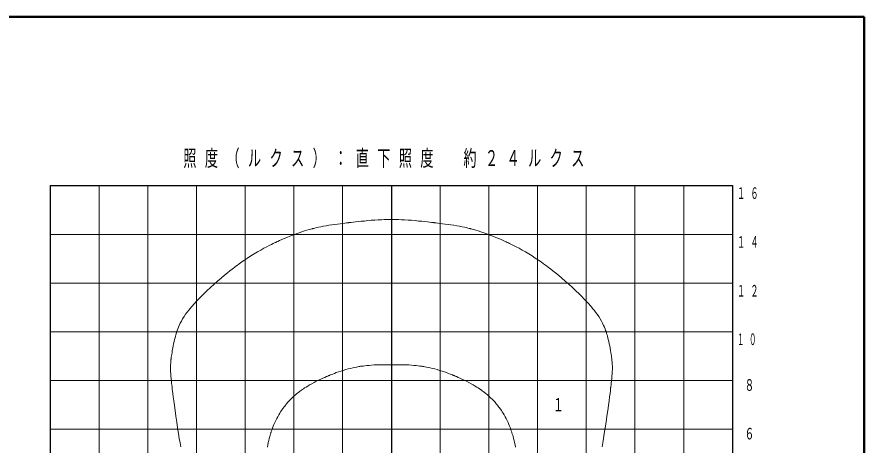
# Model space of a CAD drawing. Units: millimetres on the paper, scale 1:30. Extents: x 895 to 1260, y -330 to -40.
# Drawn here: x 1144 to 1260, y -98.7 to -40 of the extents above; entities that cross this region are included whole.
import ezdxf
from ezdxf.enums import TextEntityAlignment as Align

# ---------------------------------------------------------------- set-up
doc = ezdxf.new("R2010")
doc.units = ezdxf.units.MM
doc.layers.add('1_300', color=7, linetype='Continuous', lineweight=13)
doc.layers.add('NAKAMURA図枠', color=7, linetype='Continuous', lineweight=13)
doc.styles.add('ＭＳ ゴシック', font='')
doc.styles.get('ＭＳ ゴシック').set_extended_font_data('MS Gothic')

msp = doc.modelspace()

# ---------------------------------------------------------------- linework, layer by layer
at = {"layer": '1_300', "color": 70, "lineweight": 25}
for p, q in [((1148.537, -63.129), (1148.537, -169.917)), ((1241.977, -63.129), (1241.977, -169.917))]:
    msp.add_line(p, q, dxfattribs=at)
at = {"layer": '1_300', "color": 2, "lineweight": 25}
msp.add_line((1148.537, -63.129), (1241.977, -63.129), dxfattribs=at)
at = {"layer": '1_300', "color": 70}
for p, q in [((1155.217, -63.129), (1155.217, -169.917)), ((1161.891, -63.129), (1161.891, -169.917)), ((1168.571, -63.129), (1168.571, -169.917)), ((1175.231, -63.129), (1175.231, -169.917)), ((1181.911, -63.129), (1181.911, -169.917)), ((1188.578, -63.129), (1188.578, -169.917)), ((1201.932, -63.129), (1201.932, -169.917)), ((1208.613, -63.129), (1208.613, -169.917)), ((1215.276, -63.129), (1215.276, -169.917)), ((1221.956, -63.129), (1221.956, -169.917)), ((1228.623, -63.129), (1228.623, -169.917)), ((1235.303, -63.129), (1235.303, -169.917)), ((1148.537, -69.81), (1241.977, -69.81)), ((1148.537, -76.483), (1241.977, -76.483)), ((1148.537, -83.164), (1241.977, -83.164)), ((1148.537, -89.83), (1241.977, -89.83)), ((1148.537, -96.511), (1241.977, -96.511))]:
    msp.add_line(p, q, dxfattribs=at)
at = {"layer": '1_300', "color": 1, "lineweight": 25}
msp.add_line((1195.258, -63.129), (1195.258, -169.917), dxfattribs=at)
at = {"layer": '1_300', "color": 4}
for points in [[(1166.399, -98.913), (1166.315, -98.395), (1166.203, -97.778), (1166.105, -97.078), (1165.979, -96.322), (1165.867, -95.524), (1165.74, -94.725), (1165.642, -93.955), (1165.544, -93.241), (1165.46, -92.61), (1165.376, -92.064), (1165.32, -91.616), (1165.278, -91.28), (1165.25, -91.042), (1165.236, -90.902), (1165.236, -90.86), (1165.222, -90.804), (1165.208, -90.678), (1165.18, -90.468), (1165.152, -90.187), (1165.124, -89.879), (1165.082, -89.557), (1165.054, -89.221), (1165.026, -88.899), (1165.012, -88.591), (1164.998, -88.311), (1164.998, -88.059), (1164.998, -87.835), (1165.012, -87.624), (1165.026, -87.442), (1165.04, -87.288), (1165.054, -87.162), (1165.054, -87.064), (1165.068, -87.008), (1165.068, -86.98), (1165.068, -86.966), (1165.082, -86.91), (1165.096, -86.798), (1165.11, -86.658), (1165.138, -86.476), (1165.166, -86.252), (1165.208, -86), (1165.25, -85.72), (1165.306, -85.412), (1165.362, -85.104), (1165.432, -84.795), (1165.488, -84.487), (1165.558, -84.221), (1165.628, -83.969), (1165.684, -83.759), (1165.726, -83.577), (1165.768, -83.465), (1165.796, -83.381), (1165.796, -83.353), (1165.81, -83.325), (1165.824, -83.255), (1165.867, -83.129), (1165.922, -82.975), (1165.993, -82.765), (1166.091, -82.527), (1166.203, -82.274), (1166.343, -81.994), (1166.497, -81.686), (1166.665, -81.378), (1166.861, -81.07), (1167.071, -80.762), (1167.295, -80.468), (1167.505, -80.188), (1167.701, -79.95), (1167.869, -79.74), (1168.009, -79.585), (1168.093, -79.501), (1168.121, -79.459), (1168.149, -79.431), (1168.233, -79.333), (1168.373, -79.179), (1168.583, -78.955), (1168.85, -78.675), (1169.186, -78.339), (1169.564, -77.947), (1169.998, -77.527), (1170.474, -77.093), (1170.964, -76.644), (1171.455, -76.21), (1171.945, -75.79), (1172.393, -75.412), (1172.799, -75.076), (1173.149, -74.796), (1173.429, -74.586), (1173.625, -74.417), (1173.751, -74.333), (1173.794, -74.291), (1173.835, -74.263), (1173.962, -74.179), (1174.158, -74.025), (1174.424, -73.829), (1174.76, -73.591), (1175.138, -73.325), (1175.558, -73.045), (1176.006, -72.765), (1176.455, -72.485), (1176.917, -72.205), (1177.365, -71.953), (1177.785, -71.714), (1178.177, -71.518), (1178.527, -71.336), (1178.835, -71.182), (1179.073, -71.07), (1179.242, -70.986), (1179.354, -70.93), (1179.382, -70.916), (1179.424, -70.902), (1179.536, -70.846), (1179.704, -70.762), (1179.942, -70.664), (1180.236, -70.524), (1180.572, -70.384), (1180.95, -70.216), (1181.356, -70.048), (1181.777, -69.894), (1182.197, -69.726), (1182.617, -69.586), (1183.009, -69.446), (1183.373, -69.334), (1183.695, -69.236), (1183.975, -69.152), (1184.2, -69.095), (1184.354, -69.053), (1184.452, -69.025), (1184.494, -69.011), (1184.522, -69.011), (1184.62, -68.983), (1184.788, -68.941), (1184.998, -68.885), (1185.278, -68.829), (1185.586, -68.759), (1185.936, -68.703), (1186.314, -68.633), (1186.706, -68.563), (1187.113, -68.507), (1187.505, -68.451), (1187.897, -68.395), (1188.261, -68.353), (1188.597, -68.311), (1188.891, -68.269), (1189.115, -68.241), (1189.297, -68.227), (1189.409, -68.213), (1189.438, -68.199), (1189.479, -68.199), (1189.591, -68.185), (1189.76, -68.171), (1190.012, -68.143), (1190.32, -68.101), (1190.684, -68.059), (1191.104, -68.017), (1191.552, -67.975), (1192.014, -67.919), (1192.505, -67.877), (1192.995, -67.849), (1193.457, -67.821), (1193.891, -67.793), (1194.283, -67.779), (1194.619, -67.765), (1194.9, -67.765), (1195.096, -67.765), (1195.222, -67.765), (1195.264, -67.765), (1195.306, -67.765), (1195.432, -67.765), (1195.628, -67.765), (1195.908, -67.765), (1196.244, -67.779), (1196.636, -67.793), (1197.07, -67.821), (1197.533, -67.849), (1198.023, -67.877), (1198.513, -67.919), (1198.975, -67.975), (1199.423, -68.017), (1199.843, -68.059), (1200.208, -68.101), (1200.516, -68.143), (1200.768, -68.171), (1200.936, -68.185), (1201.048, -68.199), (1201.09, -68.199), (1201.118, -68.213), (1201.23, -68.227), (1201.412, -68.241), (1201.636, -68.269), (1201.93, -68.311), (1202.266, -68.353), (1202.631, -68.395), (1203.023, -68.451), (1203.415, -68.507), (1203.821, -68.563), (1204.213, -68.633), (1204.591, -68.703), (1204.941, -68.759), (1205.249, -68.829), (1205.53, -68.885), (1205.74, -68.941), (1205.908, -68.983), (1206.006, -69.011), (1206.034, -69.011), (1206.076, -69.025), (1206.174, -69.053), (1206.328, -69.095), (1206.552, -69.152), (1206.832, -69.236), (1207.154, -69.334), (1207.518, -69.446), (1207.911, -69.586), (1208.331, -69.726), (1208.751, -69.894), (1209.171, -70.048), (1209.577, -70.216), (1209.955, -70.384), (1210.291, -70.524), (1210.586, -70.664), (1210.824, -70.762), (1210.992, -70.846), (1211.104, -70.902), (1211.146, -70.916), (1211.174, -70.93), (1211.286, -70.986), (1211.454, -71.07), (1211.692, -71.182), (1212, -71.336), (1212.35, -71.518), (1212.742, -71.714), (1213.163, -71.953), (1213.611, -72.205), (1214.073, -72.485), (1214.521, -72.765), (1214.969, -73.045), (1215.389, -73.325), (1215.768, -73.591), (1216.104, -73.829), (1216.37, -74.025), (1216.566, -74.179), (1216.692, -74.263), (1216.734, -74.291), (1216.776, -74.333), (1216.902, -74.417), (1217.098, -74.586), (1217.378, -74.796), (1217.728, -75.076), (1218.134, -75.412), (1218.583, -75.79), (1219.073, -76.21), (1219.563, -76.644), (1220.053, -77.093), (1220.529, -77.527), (1220.964, -77.947), (1221.342, -78.339), (1221.678, -78.675), (1221.944, -78.955), (1222.154, -79.179), (1222.294, -79.333), (1222.378, -79.431), (1222.406, -79.459), (1222.434, -79.501), (1222.518, -79.585), (1222.658, -79.74), (1222.826, -79.95), (1223.022, -80.188), (1223.232, -80.468), (1223.456, -80.762), (1223.667, -81.07), (1223.863, -81.378), (1224.031, -81.686), (1224.185, -81.994), (1224.325, -82.274), (1224.437, -82.527), (1224.535, -82.765), (1224.605, -82.975), (1224.661, -83.129), (1224.703, -83.255), (1224.717, -83.325), (1224.731, -83.353), (1224.731, -83.381), (1224.759, -83.465), (1224.801, -83.577), (1224.843, -83.759), (1224.899, -83.969), (1224.969, -84.221), (1225.039, -84.487), (1225.095, -84.795), (1225.165, -85.104), (1225.221, -85.412), (1225.277, -85.72), (1225.319, -86), (1225.361, -86.252), (1225.389, -86.476), (1225.417, -86.658), (1225.431, -86.798), (1225.445, -86.91), (1225.459, -86.966), (1225.459, -86.98), (1225.459, -87.008), (1225.473, -87.064), (1225.473, -87.162), (1225.487, -87.288), (1225.501, -87.442), (1225.515, -87.624), (1225.529, -87.835), (1225.529, -88.059), (1225.529, -88.311), (1225.515, -88.591), (1225.501, -88.899), (1225.473, -89.221), (1225.445, -89.557), (1225.403, -89.879), (1225.375, -90.187), (1225.347, -90.468), (1225.319, -90.678), (1225.305, -90.804), (1225.291, -90.86), (1225.291, -90.902), (1225.277, -91.042), (1225.249, -91.28), (1225.207, -91.616), (1225.151, -92.064), (1225.067, -92.61), (1224.983, -93.241), (1224.885, -93.955), (1224.787, -94.725), (1224.661, -95.524), (1224.549, -96.322), (1224.423, -97.078), (1224.325, -97.778), (1224.213, -98.395), (1224.129, -98.913)], [(1178.275, -98.983), (1178.331, -98.675), (1178.401, -98.353), (1178.471, -98.058), (1178.527, -97.778), (1178.597, -97.526), (1178.653, -97.316), (1178.709, -97.148), (1178.751, -97.036), (1178.765, -96.952), (1178.779, -96.924), (1178.779, -96.91), (1178.807, -96.826), (1178.849, -96.714), (1178.905, -96.546), (1178.975, -96.35), (1179.073, -96.112), (1179.172, -95.86), (1179.284, -95.594), (1179.41, -95.327), (1179.55, -95.061), (1179.69, -94.795), (1179.83, -94.557), (1179.97, -94.333), (1180.082, -94.123), (1180.194, -93.955), (1180.292, -93.829), (1180.362, -93.731), (1180.404, -93.675), (1180.418, -93.647), (1180.432, -93.633), (1180.474, -93.577), (1180.544, -93.479), (1180.642, -93.353), (1180.754, -93.199), (1180.908, -93.017), (1181.076, -92.82), (1181.258, -92.61), (1181.468, -92.4), (1181.679, -92.19), (1181.903, -91.994), (1182.113, -91.798), (1182.323, -91.63), (1182.519, -91.476), (1182.687, -91.336), (1182.827, -91.238), (1182.939, -91.154), (1182.995, -91.112), (1183.023, -91.098), (1183.051, -91.084), (1183.107, -91.042), (1183.219, -90.958), (1183.373, -90.86), (1183.569, -90.734), (1183.793, -90.594), (1184.059, -90.44), (1184.354, -90.286), (1184.662, -90.117), (1184.97, -89.949), (1185.292, -89.795), (1185.6, -89.655), (1185.88, -89.515), (1186.146, -89.403), (1186.37, -89.305), (1186.552, -89.221), (1186.692, -89.165), (1186.776, -89.137), (1186.804, -89.123), (1186.832, -89.109), (1186.902, -89.081), (1187.043, -89.025), (1187.225, -88.955), (1187.449, -88.871), (1187.715, -88.759), (1188.009, -88.661), (1188.331, -88.549), (1188.667, -88.451), (1189.003, -88.339), (1189.339, -88.255), (1189.662, -88.171), (1189.97, -88.087), (1190.236, -88.031), (1190.474, -87.989), (1190.656, -87.947), (1190.796, -87.933), (1190.894, -87.919), (1190.922, -87.905), (1190.95, -87.905), (1191.034, -87.891), (1191.174, -87.877), (1191.37, -87.849), (1191.608, -87.821), (1191.888, -87.793), (1192.197, -87.765), (1192.533, -87.736), (1192.897, -87.709), (1193.247, -87.695), (1193.611, -87.681), (1193.947, -87.681), (1194.269, -87.681), (1194.549, -87.667), (1194.802, -87.667), (1194.998, -87.667), (1195.138, -87.667), (1195.236, -87.667), (1195.264, -87.667), (1195.292, -87.667), (1195.39, -87.667), (1195.53, -87.667), (1195.726, -87.667), (1195.978, -87.667), (1196.258, -87.681), (1196.58, -87.681), (1196.916, -87.681), (1197.281, -87.695), (1197.631, -87.709), (1197.995, -87.736), (1198.331, -87.765), (1198.639, -87.793), (1198.919, -87.821), (1199.157, -87.849), (1199.353, -87.877), (1199.493, -87.891), (1199.577, -87.905), (1199.605, -87.905), (1199.633, -87.919), (1199.717, -87.933), (1199.858, -87.947), (1200.054, -87.989), (1200.292, -88.031), (1200.558, -88.087), (1200.866, -88.171), (1201.188, -88.255), (1201.524, -88.339), (1201.86, -88.451), (1202.196, -88.549), (1202.518, -88.661), (1202.813, -88.759), (1203.079, -88.871), (1203.303, -88.955), (1203.485, -89.025), (1203.625, -89.081), (1203.695, -89.109), (1203.723, -89.123), (1203.751, -89.137), (1203.835, -89.165), (1203.975, -89.221), (1204.157, -89.305), (1204.381, -89.403), (1204.647, -89.515), (1204.927, -89.655), (1205.236, -89.795), (1205.558, -89.949), (1205.866, -90.117), (1206.174, -90.286), (1206.468, -90.44), (1206.734, -90.594), (1206.958, -90.734), (1207.154, -90.86), (1207.308, -90.958), (1207.42, -91.042), (1207.476, -91.084), (1207.504, -91.098), (1207.532, -91.112), (1207.588, -91.154), (1207.7, -91.238), (1207.84, -91.336), (1208.009, -91.476), (1208.205, -91.63), (1208.415, -91.798), (1208.625, -91.994), (1208.849, -92.19), (1209.059, -92.4), (1209.269, -92.61), (1209.451, -92.82), (1209.619, -93.017), (1209.773, -93.199), (1209.885, -93.353), (1209.983, -93.479), (1210.053, -93.577), (1210.095, -93.633), (1210.109, -93.647), (1210.123, -93.675), (1210.165, -93.731), (1210.235, -93.829), (1210.333, -93.955), (1210.445, -94.123), (1210.558, -94.333), (1210.698, -94.557), (1210.838, -94.795), (1210.978, -95.061), (1211.118, -95.327), (1211.244, -95.594), (1211.356, -95.86), (1211.454, -96.112), (1211.552, -96.35), (1211.622, -96.546), (1211.678, -96.714), (1211.72, -96.826), (1211.748, -96.91), (1211.748, -96.924), (1211.762, -96.952), (1211.776, -97.036), (1211.818, -97.148), (1211.874, -97.316), (1211.93, -97.526), (1212, -97.778), (1212.056, -98.058), (1212.126, -98.353), (1212.196, -98.675), (1212.252, -98.983)]]:
    msp.add_lwpolyline(points, dxfattribs=at)
at = {"layer": 'NAKAMURA図枠', "lineweight": 50}
for p, q in [((1260, -40), (895, -40)), ((1260, -297), (1260, -40))]:
    msp.add_line(p, q, dxfattribs=at)

# ---------------------------------------------------------------- texts
at = {"layer": '1_300', "style": 'ＭＳ ゴシック', "width": 0.6}
for s, p in [('８', (1243.63, -91.725)), ('６', (1243.63, -98.392))]:
    msp.add_text(s, height=1.591, dxfattribs=at).set_placement(p, align=Align.BOTTOM_LEFT)
msp.add_text('１', height=1.833, dxfattribs=at).set_placement((1217.367, -93.164), align=Align.MIDDLE_LEFT)
at = {"layer": '1_300', "style": 'ＭＳ ゴシック'}
for s, insert, char_height, attachment_point in [('\\T1.64;\\W0.6;照度（ルクス）：直下照度\u3000約２４ルクス', (1166.758, -59.5), 2.199, 4), ('\\T1.64;\\W0.5;１６', (1242.604, -64.974), 1.591, 7), ('\\T1.64;\\W0.5;１４', (1242.604, -71.64), 1.591, 7), ('\\T1.64;\\W0.5;１２', (1242.604, -78.335), 1.591, 7), ('\\T1.64;\\W0.45;１０', (1242.604, -85.002), 1.591, 7)]:
    msp.add_mtext(s, dxfattribs=dict(at, insert=insert, char_height=char_height, attachment_point=attachment_point))

doc.saveas('drawing.dxf')
